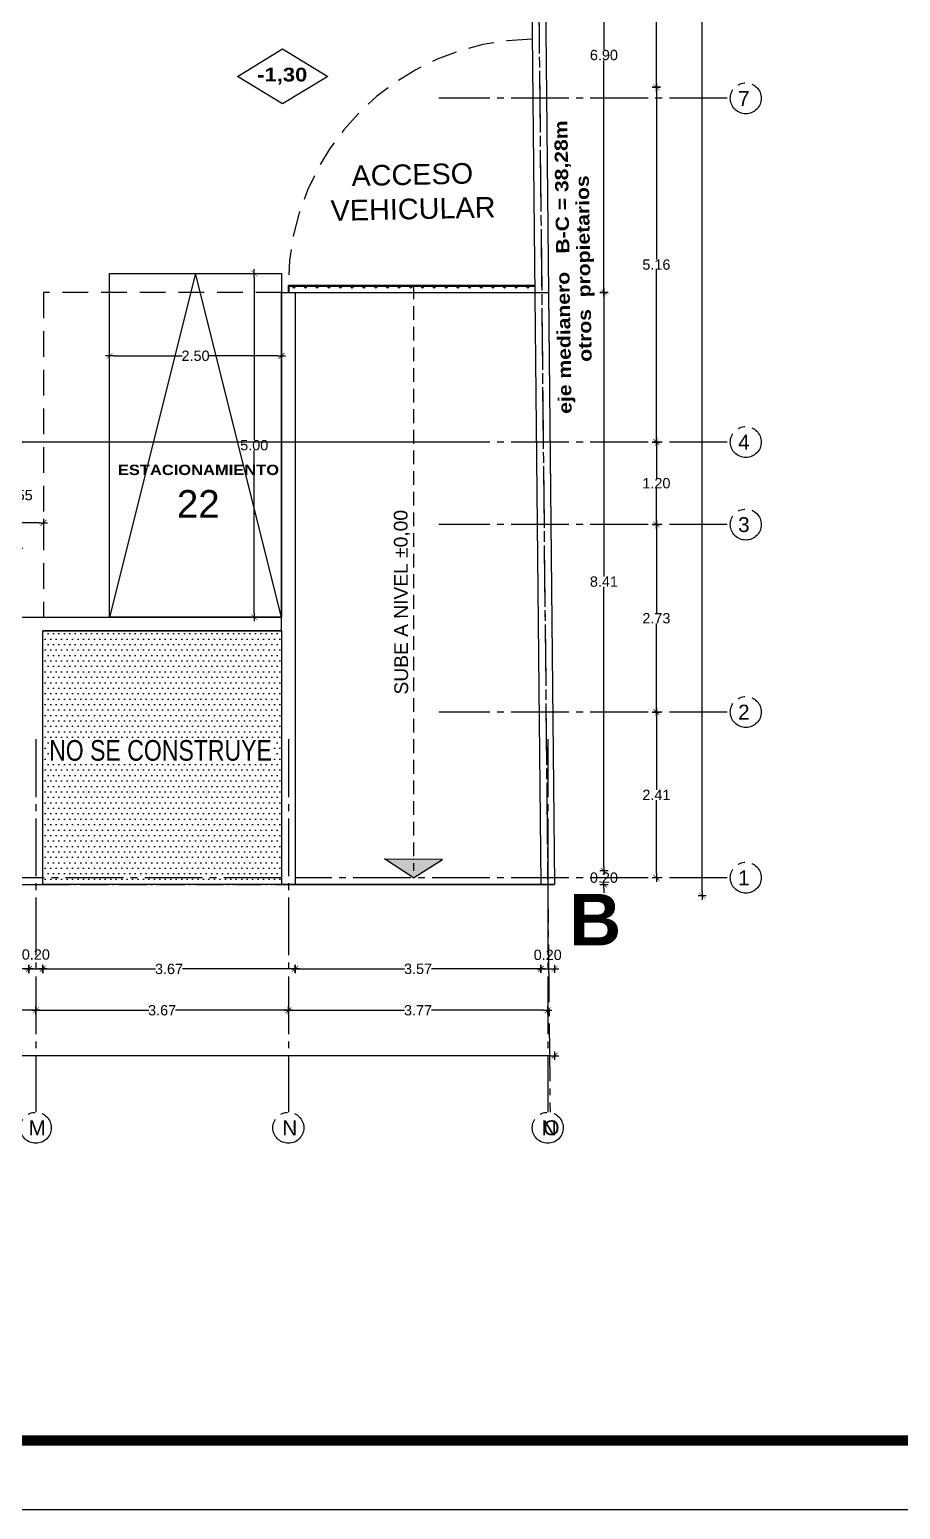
# Model space of a CAD drawing. Header units: millimetres. Extents: x 1217 to 2428, y 234 to 644.
# Drawn here: x 2372.19 to 2384.86, y 272.44 to 293.96 of the extents above; entities that cross this region are included whole.
import ezdxf

# ---------------------------------------------------------------- set-up
doc = ezdxf.new("R2010")
doc.units = ezdxf.units.MM
for name, pattern in [('ACAD_ISO04W100', [30, 24, -3, 0, -3]), ('HIDDEN', [0.375, 0.25, -0.125]), ('HIDDEN2', [0.1875, 0.125, -0.0625])]:
    doc.linetypes.add(name, pattern=pattern)
doc.layers.get('0').update_dxf_attribs({"lineweight": 5})
for name, color, linetype in [('0.1', 251, 'Continuous'), ('COTAS', 252, 'Continuous'), ('COTAS INTERIORES', 3, 'Continuous'), ('Ejes', 8, 'Continuous'), ('Muebles', 8, 'Continuous'), ('MURO', 5, 'Continuous'), ('muros', 7, 'Continuous'), ('Pavimento', 8, 'Continuous'), ('Texto', 1, 'Continuous'), ('Textos', 2, 'Continuous')]:
    doc.layers.add(name, color=color, linetype=linetype)
doc.styles.add('DIM000', font='')
doc.styles.add('INTERARQ', font='arial.ttf')
doc.styles.add('ROMANS', font='arial.ttf', dxfattribs={"height": 22.5})
doc.styles.get("Standard").update_dxf_attribs({"font": 'arial.ttf'})
doc.styles.get('DIM000').set_extended_font_data('Arial Black')
doc.dimstyles.new('ESCALA_1-50', dxfattribs={"dimtxt": 0.15, "dimasz": 0.06, "dimexe": 0.18, "dimexo": 0.0625, "dimgap": 0, "dimtad": 0, "dimtih": 1, "dimtoh": 1, "dimzin": 0, "dimdsep": 46, "dimtxsty": 'INTERARQ', "dimblk": 'DIMTICK', "dimcen": 0, "dimse1": 1, "dimse2": 1, "dimclrd": 256, "dimclre": 1, "dimclrt": 2, "dimadec": 0, "dimazin": 0, "dimtfac": 4.5, "dimtofl": 0, "dimtmove": 2, "dimatfit": 3, "dimldrblk": 'DIMTICK', "dimfxl": 1, "dimtolj": 1, "dimtzin": 0, "dimarcsym": 0})

# ---------------------------------------------------------------- blocks, each defined once
blk = doc.blocks.new('DIMTICK')
at = {"color": 1}
for p, q in [((-1, 0), (1, 0)), ((0, 1), (0, -1))]:
    blk.add_line(p, q, dxfattribs=at)
at = {"color": 3, "const_width": 0.141}
blk.add_lwpolyline([(0.71, 0.71), (-0.71, -0.71)], dxfattribs=at)
blk = doc.blocks.new('*D971')
at = {"layer": 'COTAS INTERIORES', "lineweight": -2, "ltscale": 3, "transparency": 16777216}
for p, q in [((2375.457, 290.359), (2375.457, 287.996)), ((2375.457, 285.479), (2375.457, 287.842))]:
    blk.add_line(p, q, dxfattribs=at)
at = {"layer": 'Defpoints', "color": 0, "ltscale": 3, "transparency": 16777216}
for p in [(2374.603, 290.419, 0), (2375.457, 290.419), (2374.603, 285.419, 0)]:
    blk.add_point(p, dxfattribs=at)
at = {"layer": 'COTAS INTERIORES', "lineweight": -2, "ltscale": 3, "transparency": 16777216, "xscale": 0.06, "yscale": 0.06, "zscale": 0.06}
for p, rotation in [((2375.457, 290.419), 90), ((2375.457, 285.419), 270)]:
    blk.add_blockref('DIMTICK', p, dxfattribs=dict(at, rotation=rotation))
at = {"layer": 'COTAS INTERIORES', "color": 2, "ltscale": 3, "transparency": 16777216, "insert": (2375.457, 287.919), "char_height": 0.15, "attachment_point": 5, "style": 'INTERARQ'}
blk.add_mtext('\\A1;5.00', dxfattribs=at)
blk = doc.blocks.new('*D972')
at = {"layer": 'COTAS INTERIORES', "lineweight": -2, "ltscale": 3, "transparency": 16777216}
for p, q in [((2373.413, 289.22), (2374.408, 289.22)), ((2375.793, 289.22), (2374.799, 289.22))]:
    blk.add_line(p, q, dxfattribs=at)
at = {"layer": 'Defpoints', "color": 0, "ltscale": 3, "transparency": 16777216}
for p in [(2373.353, 290.419, 0), (2375.853, 290.419, 0), (2375.853, 289.22)]:
    blk.add_point(p, dxfattribs=at)
at = {"layer": 'COTAS INTERIORES', "lineweight": -2, "ltscale": 3, "transparency": 16777216, "xscale": 0.06, "yscale": 0.06, "zscale": 0.06, "rotation": 180}
blk.add_blockref('DIMTICK', (2373.353, 289.22), dxfattribs=at)
at = {"layer": 'COTAS INTERIORES', "lineweight": -2, "ltscale": 3, "transparency": 16777216, "xscale": 0.06, "yscale": 0.06, "zscale": 0.06}
blk.add_blockref('DIMTICK', (2375.853, 289.22), dxfattribs=at)
at = {"layer": 'COTAS INTERIORES', "color": 2, "ltscale": 3, "transparency": 16777216, "insert": (2374.603, 289.22), "char_height": 0.15, "attachment_point": 5, "style": 'INTERARQ'}
blk.add_mtext('\\A1;2.50', dxfattribs=at)
blk = doc.blocks.new('*D982')
at = {"layer": 'COTAS INTERIORES', "lineweight": -2, "ltscale": 3, "transparency": 16777216}
for p, q in [((2371.254, 286.79), (2371.604, 286.79)), ((2372.33, 286.79), (2371.979, 286.79))]:
    blk.add_line(p, q, dxfattribs=at)
at = {"layer": 'Defpoints', "color": 0, "ltscale": 3, "transparency": 16777216}
for p in [(2371.194, 288.378, 0), (2372.39, 288.378, 0), (2372.39, 286.79)]:
    blk.add_point(p, dxfattribs=at)
at = {"layer": 'COTAS INTERIORES', "lineweight": -2, "ltscale": 3, "transparency": 16777216, "xscale": 0.06, "yscale": 0.06, "zscale": 0.06, "rotation": 180}
blk.add_blockref('DIMTICK', (2371.194, 286.79), dxfattribs=at)
at = {"layer": 'COTAS INTERIORES', "lineweight": -2, "ltscale": 3, "transparency": 16777216, "xscale": 0.06, "yscale": 0.06, "zscale": 0.06}
blk.add_blockref('DIMTICK', (2372.39, 286.79), dxfattribs=at)
at = {"layer": 'COTAS INTERIORES', "color": 2, "ltscale": 3, "transparency": 16777216, "insert": (2371.792, 286.79), "char_height": 0.15, "attachment_point": 5, "style": 'INTERARQ'}
blk.add_mtext('\\A1;1.20', dxfattribs=at)
blk = doc.blocks.new('*D867')
at = {"layer": 'COTAS', "lineweight": -2, "ltscale": 3, "transparency": 16777216}
for p, q in [((2369.344, 280.301), (2370.536, 280.301)), ((2372.12, 280.301), (2370.927, 280.301))]:
    blk.add_line(p, q, dxfattribs=at)
at = {"layer": 'Defpoints', "color": 0, "ltscale": 3, "transparency": 16777216}
for p in [(2372.18, 282.049), (2369.284, 281.689, 0), (2372.18, 280.301)]:
    blk.add_point(p, dxfattribs=at)
at = {"layer": 'COTAS', "lineweight": -2, "ltscale": 3, "transparency": 16777216, "xscale": 0.06, "yscale": 0.06, "zscale": 0.06, "rotation": 180}
blk.add_blockref('DIMTICK', (2369.284, 280.301), dxfattribs=at)
at = {"layer": 'COTAS', "lineweight": -2, "ltscale": 3, "transparency": 16777216, "xscale": 0.06, "yscale": 0.06, "zscale": 0.06}
blk.add_blockref('DIMTICK', (2372.18, 280.301), dxfattribs=at)
at = {"layer": 'COTAS', "color": 2, "ltscale": 3, "transparency": 16777216, "insert": (2370.732, 280.301), "char_height": 0.15, "attachment_point": 5, "style": 'INTERARQ'}
blk.add_mtext('\\A1;2.90', dxfattribs=at)
blk = doc.blocks.new('*D868')
at = {"layer": 'COTAS', "lineweight": -2, "ltscale": 3, "transparency": 16777216}
blk.add_line((2372.24, 280.301), (2372.32, 280.301), dxfattribs=at)
at = {"layer": 'Defpoints', "color": 0, "ltscale": 3, "transparency": 16777216}
for p in [(2372.18, 281.889), (2372.38, 281.689), (2372.38, 280.301)]:
    blk.add_point(p, dxfattribs=at)
at = {"layer": 'COTAS', "lineweight": -2, "ltscale": 3, "transparency": 16777216, "xscale": 0.06, "yscale": 0.06, "zscale": 0.06, "rotation": 180}
blk.add_blockref('DIMTICK', (2372.18, 280.301), dxfattribs=at)
at = {"layer": 'COTAS', "lineweight": -2, "ltscale": 3, "transparency": 16777216, "xscale": 0.06, "yscale": 0.06, "zscale": 0.06}
blk.add_blockref('DIMTICK', (2372.38, 280.301), dxfattribs=at)
at = {"layer": 'COTAS', "color": 2, "ltscale": 3, "transparency": 16777216, "insert": (2372.28, 280.511), "char_height": 0.15, "attachment_point": 5, "style": 'INTERARQ'}
blk.add_mtext('\\A1;0.20', dxfattribs=at)
blk = doc.blocks.new('*D983')
at = {"layer": 'COTAS', "lineweight": -2, "ltscale": 3, "transparency": 16777216}
for p, q in [((2372.44, 280.301), (2374.022, 280.301)), ((2375.993, 280.301), (2374.411, 280.301))]:
    blk.add_line(p, q, dxfattribs=at)
at = {"layer": 'Defpoints', "color": 0, "ltscale": 3, "transparency": 16777216}
for p in [(2372.38, 281.689), (2376.053, 281.529, 0), (2376.053, 280.301)]:
    blk.add_point(p, dxfattribs=at)
at = {"layer": 'COTAS', "lineweight": -2, "ltscale": 3, "transparency": 16777216, "xscale": 0.06, "yscale": 0.06, "zscale": 0.06, "rotation": 180}
blk.add_blockref('DIMTICK', (2372.38, 280.301), dxfattribs=at)
at = {"layer": 'COTAS', "lineweight": -2, "ltscale": 3, "transparency": 16777216, "xscale": 0.06, "yscale": 0.06, "zscale": 0.06}
blk.add_blockref('DIMTICK', (2376.053, 280.301), dxfattribs=at)
at = {"layer": 'COTAS', "color": 2, "ltscale": 3, "transparency": 16777216, "insert": (2374.217, 280.301), "char_height": 0.15, "attachment_point": 5, "style": 'INTERARQ'}
blk.add_mtext('\\A1;3.67', dxfattribs=at)
blk = doc.blocks.new('*D984')
at = {"layer": 'COTAS', "lineweight": -2, "ltscale": 3, "transparency": 16777216}
for p, q in [((2376.113, 280.303), (2377.645, 280.303)), ((2379.566, 280.303), (2378.035, 280.303))]:
    blk.add_line(p, q, dxfattribs=at)
at = {"layer": 'Defpoints', "color": 0, "ltscale": 3, "transparency": 16777216}
for p in [(2376.053, 281.529), (2379.626, 281.529, 0), (2379.626, 280.303)]:
    blk.add_point(p, dxfattribs=at)
at = {"layer": 'COTAS', "lineweight": -2, "ltscale": 3, "transparency": 16777216, "xscale": 0.06, "yscale": 0.06, "zscale": 0.06, "rotation": 180}
blk.add_blockref('DIMTICK', (2376.053, 280.303), dxfattribs=at)
at = {"layer": 'COTAS', "lineweight": -2, "ltscale": 3, "transparency": 16777216, "xscale": 0.06, "yscale": 0.06, "zscale": 0.06}
blk.add_blockref('DIMTICK', (2379.626, 280.303), dxfattribs=at)
at = {"layer": 'COTAS', "color": 2, "ltscale": 3, "transparency": 16777216, "insert": (2377.84, 280.303), "char_height": 0.15, "attachment_point": 5, "style": 'INTERARQ'}
blk.add_mtext('\\A1;3.57', dxfattribs=at)
blk = doc.blocks.new('*D985')
at = {"layer": 'COTAS', "lineweight": -2, "ltscale": 3, "transparency": 16777216}
blk.add_line((2379.686, 280.303), (2379.766, 280.303), dxfattribs=at)
at = {"layer": 'Defpoints', "color": 0, "ltscale": 3, "transparency": 16777216}
for p in [(2379.626, 281.529, 0), (2379.826, 281.529), (2379.826, 280.303)]:
    blk.add_point(p, dxfattribs=at)
at = {"layer": 'COTAS', "lineweight": -2, "ltscale": 3, "transparency": 16777216, "xscale": 0.06, "yscale": 0.06, "zscale": 0.06, "rotation": 180}
blk.add_blockref('DIMTICK', (2379.626, 280.303), dxfattribs=at)
at = {"layer": 'COTAS', "lineweight": -2, "ltscale": 3, "transparency": 16777216, "xscale": 0.06, "yscale": 0.06, "zscale": 0.06}
blk.add_blockref('DIMTICK', (2379.826, 280.303), dxfattribs=at)
at = {"layer": 'COTAS', "color": 2, "ltscale": 3, "transparency": 16777216, "insert": (2379.726, 280.506), "char_height": 0.15, "attachment_point": 5, "style": 'INTERARQ'}
blk.add_mtext('\\A1;0.20', dxfattribs=at)
blk = doc.blocks.new('*D989')
at = {"layer": 'COTAS', "lineweight": -2, "ltscale": 3, "transparency": 16777216}
for p, q in [((2371.154, 279.7), (2371.499, 279.7)), ((2372.22, 279.7), (2371.875, 279.7))]:
    blk.add_line(p, q, dxfattribs=at)
at = {"layer": 'Defpoints', "color": 0, "ltscale": 3, "transparency": 16777216}
for p in [(2372.28, 281.789), (2371.094, 281.629), (2372.28, 279.7)]:
    blk.add_point(p, dxfattribs=at)
at = {"layer": 'COTAS', "lineweight": -2, "ltscale": 3, "transparency": 16777216, "xscale": 0.06, "yscale": 0.06, "zscale": 0.06, "rotation": 180}
blk.add_blockref('DIMTICK', (2371.094, 279.7), dxfattribs=at)
at = {"layer": 'COTAS', "lineweight": -2, "ltscale": 3, "transparency": 16777216, "xscale": 0.06, "yscale": 0.06, "zscale": 0.06}
blk.add_blockref('DIMTICK', (2372.28, 279.7), dxfattribs=at)
at = {"layer": 'COTAS', "color": 2, "ltscale": 3, "transparency": 16777216, "insert": (2371.687, 279.7), "char_height": 0.15, "attachment_point": 5, "style": 'INTERARQ'}
blk.add_mtext('\\A1;1.19', dxfattribs=at)
blk = doc.blocks.new('*D990')
at = {"layer": 'COTAS', "lineweight": -2, "ltscale": 3, "transparency": 16777216}
for p, q in [((2372.34, 279.7), (2373.922, 279.7)), ((2375.893, 279.7), (2374.311, 279.7))]:
    blk.add_line(p, q, dxfattribs=at)
at = {"layer": 'Defpoints', "color": 0, "ltscale": 3, "transparency": 16777216}
for p in [(2372.28, 281.789), (2375.953, 281.599, 0), (2375.953, 279.7)]:
    blk.add_point(p, dxfattribs=at)
at = {"layer": 'COTAS', "lineweight": -2, "ltscale": 3, "transparency": 16777216, "xscale": 0.06, "yscale": 0.06, "zscale": 0.06, "rotation": 180}
blk.add_blockref('DIMTICK', (2372.28, 279.7), dxfattribs=at)
at = {"layer": 'COTAS', "lineweight": -2, "ltscale": 3, "transparency": 16777216, "xscale": 0.06, "yscale": 0.06, "zscale": 0.06}
blk.add_blockref('DIMTICK', (2375.953, 279.7), dxfattribs=at)
at = {"layer": 'COTAS', "color": 2, "ltscale": 3, "transparency": 16777216, "insert": (2374.117, 279.7), "char_height": 0.15, "attachment_point": 5, "style": 'INTERARQ'}
blk.add_mtext('\\A1;3.67', dxfattribs=at)
blk = doc.blocks.new('*D991')
at = {"layer": 'COTAS', "lineweight": -2, "ltscale": 3, "transparency": 16777216}
for p, q in [((2376.013, 279.7), (2377.645, 279.7)), ((2379.665, 279.7), (2378.034, 279.7))]:
    blk.add_line(p, q, dxfattribs=at)
at = {"layer": 'Defpoints', "color": 0, "ltscale": 3, "transparency": 16777216}
for p in [(2375.953, 281.599, 0), (2379.725, 281.629), (2379.725, 279.7)]:
    blk.add_point(p, dxfattribs=at)
at = {"layer": 'COTAS', "lineweight": -2, "ltscale": 3, "transparency": 16777216, "xscale": 0.06, "yscale": 0.06, "zscale": 0.06, "rotation": 180}
blk.add_blockref('DIMTICK', (2375.953, 279.7), dxfattribs=at)
at = {"layer": 'COTAS', "lineweight": -2, "ltscale": 3, "transparency": 16777216, "xscale": 0.06, "yscale": 0.06, "zscale": 0.06}
blk.add_blockref('DIMTICK', (2379.725, 279.7), dxfattribs=at)
at = {"layer": 'COTAS', "color": 2, "ltscale": 3, "transparency": 16777216, "insert": (2377.839, 279.7), "char_height": 0.15, "attachment_point": 5, "style": 'INTERARQ'}
blk.add_mtext('\\A1;3.77', dxfattribs=at)
blk = doc.blocks.new('*D992')
at = {"layer": 'COTAS', "lineweight": -2, "ltscale": 3, "transparency": 16777216}
for p, q in [((2348.106, 279.04), (2363.683, 279.04)), ((2379.766, 279.04), (2364.189, 279.04))]:
    blk.add_line(p, q, dxfattribs=at)
at = {"layer": 'Defpoints', "color": 0, "ltscale": 3, "transparency": 16777216}
for p in [(2348.046, 281.529, 0), (2379.826, 281.529, 0), (2379.826, 279.04)]:
    blk.add_point(p, dxfattribs=at)
at = {"layer": 'COTAS', "lineweight": -2, "ltscale": 3, "transparency": 16777216, "xscale": 0.06, "yscale": 0.06, "zscale": 0.06, "rotation": 180}
blk.add_blockref('DIMTICK', (2348.046, 279.04), dxfattribs=at)
at = {"layer": 'COTAS', "lineweight": -2, "ltscale": 3, "transparency": 16777216, "xscale": 0.06, "yscale": 0.06, "zscale": 0.06}
blk.add_blockref('DIMTICK', (2379.826, 279.04), dxfattribs=at)
at = {"layer": 'COTAS', "color": 2, "ltscale": 3, "transparency": 16777216, "insert": (2363.936, 279.04), "char_height": 0.15, "attachment_point": 5, "style": 'INTERARQ'}
blk.add_mtext('\\A1;31.78', dxfattribs=at)
blk = doc.blocks.new('*D899')
at = {"layer": 'COTAS', "lineweight": -2, "ltscale": 3, "transparency": 16777216}
for p, q in [((2380.543, 281.789), (2380.543, 281.849)), ((2380.543, 281.469), (2380.543, 281.409))]:
    blk.add_line(p, q, dxfattribs=at)
at = {"layer": 'Defpoints', "color": 0, "ltscale": 3, "transparency": 16777216}
for p in [(2375.6, 281.729, 0), (2380.543, 281.729), (2375.8, 281.529, 0)]:
    blk.add_point(p, dxfattribs=at)
at = {"layer": 'COTAS', "lineweight": -2, "ltscale": 3, "transparency": 16777216, "xscale": 0.06, "yscale": 0.06, "zscale": 0.06}
for p, rotation in [((2380.543, 281.729), 270), ((2380.543, 281.529), 90)]:
    blk.add_blockref('DIMTICK', p, dxfattribs=dict(at, rotation=rotation))
at = {"layer": 'COTAS', "color": 2, "ltscale": 3, "transparency": 16777216, "insert": (2380.543, 281.629), "char_height": 0.15, "attachment_point": 5, "style": 'INTERARQ'}
blk.add_mtext('\\A1;0.20', dxfattribs=at)
blk = doc.blocks.new('*D900')
at = {"layer": 'COTAS', "lineweight": -2, "ltscale": 3, "transparency": 16777216}
for p, q in [((2380.543, 290.082), (2380.543, 286.012)), ((2380.543, 281.789), (2380.543, 285.859))]:
    blk.add_line(p, q, dxfattribs=at)
at = {"layer": 'Defpoints', "color": 0, "ltscale": 3, "transparency": 16777216}
for p in [(2379.286, 290.142), (2380.543, 290.142), (2375.6, 281.729, 0)]:
    blk.add_point(p, dxfattribs=at)
at = {"layer": 'COTAS', "lineweight": -2, "ltscale": 3, "transparency": 16777216, "xscale": 0.06, "yscale": 0.06, "zscale": 0.06}
for p, rotation in [((2380.543, 290.142), 90), ((2380.543, 281.729), 270)]:
    blk.add_blockref('DIMTICK', p, dxfattribs=dict(at, rotation=rotation))
at = {"layer": 'COTAS', "color": 2, "ltscale": 3, "transparency": 16777216, "insert": (2380.543, 285.935), "char_height": 0.15, "attachment_point": 5, "style": 'INTERARQ'}
blk.add_mtext('\\A1;8.41', dxfattribs=at)
blk = doc.blocks.new('*D901')
at = {"layer": 'COTAS', "lineweight": -2, "ltscale": 3, "transparency": 16777216}
for p, q in [((2380.543, 296.986), (2380.543, 293.67)), ((2380.543, 290.202), (2380.543, 293.517))]:
    blk.add_line(p, q, dxfattribs=at)
at = {"layer": 'Defpoints', "color": 0, "ltscale": 3, "transparency": 16777216}
for p in [(2379.163, 297.046, 0), (2380.543, 297.046), (2379.286, 290.142)]:
    blk.add_point(p, dxfattribs=at)
at = {"layer": 'COTAS', "lineweight": -2, "ltscale": 3, "transparency": 16777216, "xscale": 0.06, "yscale": 0.06, "zscale": 0.06}
for p, rotation in [((2380.543, 297.046), 90), ((2380.543, 290.142), 270)]:
    blk.add_blockref('DIMTICK', p, dxfattribs=dict(at, rotation=rotation))
at = {"layer": 'COTAS', "color": 2, "ltscale": 3, "transparency": 16777216, "insert": (2380.543, 293.594), "char_height": 0.15, "attachment_point": 5, "style": 'INTERARQ'}
blk.add_mtext('\\A1;6.90', dxfattribs=at)
blk = doc.blocks.new('*D1051')
at = {"layer": 'COTAS', "lineweight": -2, "ltscale": 3, "transparency": 16777216}
for p, q in [((2381.307, 283.979), (2381.307, 282.909)), ((2381.307, 281.689), (2381.307, 282.758))]:
    blk.add_line(p, q, dxfattribs=at)
at = {"layer": 'Defpoints', "color": 0, "ltscale": 3, "transparency": 16777216}
for p in [(2379.801, 284.039, 0), (2381.307, 284.039), (2380.479, 281.629, 0)]:
    blk.add_point(p, dxfattribs=at)
at = {"layer": 'COTAS', "lineweight": -2, "ltscale": 3, "transparency": 16777216, "xscale": 0.06, "yscale": 0.06, "zscale": 0.06}
for p, rotation in [((2381.307, 284.039), 90), ((2381.307, 281.629), 270)]:
    blk.add_blockref('DIMTICK', p, dxfattribs=dict(at, rotation=rotation))
at = {"layer": 'COTAS', "color": 2, "ltscale": 3, "transparency": 16777216, "insert": (2381.307, 282.834), "char_height": 0.15, "attachment_point": 5, "style": 'INTERARQ'}
blk.add_mtext('\\A1;2.41', dxfattribs=at)
blk = doc.blocks.new('*D905')
at = {"layer": 'COTAS', "lineweight": -2, "ltscale": 3, "transparency": 16777216}
for p, q in [((2381.307, 286.705), (2381.307, 285.479)), ((2381.307, 284.099), (2381.307, 285.325))]:
    blk.add_line(p, q, dxfattribs=at)
at = {"layer": 'Defpoints', "color": 0, "ltscale": 3, "transparency": 16777216}
for p in [(2379.773, 286.765, 0), (2381.307, 286.765), (2379.801, 284.039, 0)]:
    blk.add_point(p, dxfattribs=at)
at = {"layer": 'COTAS', "lineweight": -2, "ltscale": 3, "transparency": 16777216, "xscale": 0.06, "yscale": 0.06, "zscale": 0.06}
for p, rotation in [((2381.307, 286.765), 90), ((2381.307, 284.039), 270)]:
    blk.add_blockref('DIMTICK', p, dxfattribs=dict(at, rotation=rotation))
at = {"layer": 'COTAS', "color": 2, "ltscale": 3, "transparency": 16777216, "insert": (2381.307, 285.402), "char_height": 0.15, "attachment_point": 5, "style": 'INTERARQ'}
blk.add_mtext('\\A1;2.73', dxfattribs=at)
blk = doc.blocks.new('*D906')
at = {"layer": 'COTAS', "lineweight": -2, "ltscale": 3, "transparency": 16777216}
for p, q in [((2381.307, 287.906), (2381.307, 287.442)), ((2381.307, 286.825), (2381.307, 287.289))]:
    blk.add_line(p, q, dxfattribs=at)
at = {"layer": 'Defpoints', "color": 0, "ltscale": 3, "transparency": 16777216}
for p in [(2379.761, 287.966, 0), (2381.307, 287.966), (2379.773, 286.765, 0)]:
    blk.add_point(p, dxfattribs=at)
at = {"layer": 'COTAS', "lineweight": -2, "ltscale": 3, "transparency": 16777216, "xscale": 0.06, "yscale": 0.06, "zscale": 0.06}
for p, rotation in [((2381.307, 287.966), 90), ((2381.307, 286.765), 270)]:
    blk.add_blockref('DIMTICK', p, dxfattribs=dict(at, rotation=rotation))
at = {"layer": 'COTAS', "color": 2, "ltscale": 3, "transparency": 16777216, "insert": (2381.307, 287.366), "char_height": 0.15, "attachment_point": 5, "style": 'INTERARQ'}
blk.add_mtext('\\A1;1.20', dxfattribs=at)
blk = doc.blocks.new('*D907')
at = {"layer": 'COTAS', "lineweight": -2, "ltscale": 3, "transparency": 16777216}
for p, q in [((2381.307, 293.066), (2381.307, 290.622)), ((2381.307, 288.026), (2381.307, 290.469))]:
    blk.add_line(p, q, dxfattribs=at)
at = {"layer": 'Defpoints', "color": 0, "ltscale": 3, "transparency": 16777216}
for p in [(2379.708, 293.126), (2381.307, 293.126), (2379.761, 287.966, 0)]:
    blk.add_point(p, dxfattribs=at)
at = {"layer": 'COTAS', "lineweight": -2, "ltscale": 3, "transparency": 16777216, "xscale": 0.06, "yscale": 0.06, "zscale": 0.06}
for p, rotation in [((2381.307, 293.126), 90), ((2381.307, 287.966), 270)]:
    blk.add_blockref('DIMTICK', p, dxfattribs=dict(at, rotation=rotation))
at = {"layer": 'COTAS', "color": 2, "ltscale": 3, "transparency": 16777216, "insert": (2381.307, 290.546), "char_height": 0.15, "attachment_point": 5, "style": 'INTERARQ'}
blk.add_mtext('\\A1;5.16', dxfattribs=at)
blk = doc.blocks.new('*D908')
at = {"layer": 'COTAS', "lineweight": -2, "ltscale": 3, "transparency": 16777216}
for p, q in [((2381.307, 296.506), (2381.307, 294.922)), ((2381.307, 293.186), (2381.307, 294.769))]:
    blk.add_line(p, q, dxfattribs=at)
at = {"layer": 'Defpoints', "color": 0, "ltscale": 3, "transparency": 16777216}
for p in [(2379.671, 296.566, 0), (2381.307, 296.566), (2379.708, 293.126)]:
    blk.add_point(p, dxfattribs=at)
at = {"layer": 'COTAS', "lineweight": -2, "ltscale": 3, "transparency": 16777216, "xscale": 0.06, "yscale": 0.06, "zscale": 0.06}
for p, rotation in [((2381.307, 296.566), 90), ((2381.307, 293.126), 270)]:
    blk.add_blockref('DIMTICK', p, dxfattribs=dict(at, rotation=rotation))
at = {"layer": 'COTAS', "color": 2, "ltscale": 3, "transparency": 16777216, "insert": (2381.307, 294.846), "char_height": 0.15, "attachment_point": 5, "style": 'INTERARQ'}
blk.add_mtext('\\A1;3.44', dxfattribs=at)
blk = doc.blocks.new('*D918')
at = {"layer": 'COTAS', "lineweight": -2, "ltscale": 3, "transparency": 16777216}
for p, q in [((2381.972, 319.591), (2381.972, 300.586)), ((2381.972, 281.427), (2381.972, 300.432))]:
    blk.add_line(p, q, dxfattribs=at)
at = {"layer": 'Defpoints', "color": 0, "ltscale": 3, "transparency": 16777216}
for p in [(2379.436, 319.651, 0), (2379.826, 281.367, 0), (2381.972, 281.367)]:
    blk.add_point(p, dxfattribs=at)
at = {"layer": 'COTAS', "lineweight": -2, "ltscale": 3, "transparency": 16777216, "xscale": 0.06, "yscale": 0.06, "zscale": 0.06}
for p, rotation in [((2381.972, 319.651), 90), ((2381.972, 281.367), 270)]:
    blk.add_blockref('DIMTICK', p, dxfattribs=dict(at, rotation=rotation))
at = {"layer": 'COTAS', "color": 2, "ltscale": 3, "transparency": 16777216, "insert": (2381.972, 300.509), "char_height": 0.15, "attachment_point": 5, "style": 'INTERARQ'}
blk.add_mtext('\\A1;38.28', dxfattribs=at)
blk = doc.blocks.new('*D1777')
at = {"layer": '0.1', "lineweight": -2, "ltscale": 3, "transparency": 16777216}
for p, q in [((2372.031, 287.906), (2372.031, 287.269)), ((2372.031, 286.479), (2372.031, 287.116))]:
    blk.add_line(p, q, dxfattribs=at)
at = {"layer": 'Defpoints', "color": 0, "ltscale": 3, "transparency": 16777216}
for p in [(2371.807, 287.966, 0), (2371.094, 286.419, 0), (2372.031, 286.419)]:
    blk.add_point(p, dxfattribs=at)
at = {"layer": '0.1', "lineweight": -2, "ltscale": 3, "transparency": 16777216, "xscale": 0.06, "yscale": 0.06, "zscale": 0.06}
for p, rotation in [((2372.031, 287.966), 90), ((2372.031, 286.419), 270)]:
    blk.add_blockref('DIMTICK', p, dxfattribs=dict(at, rotation=rotation))
at = {"layer": '0.1', "color": 2, "ltscale": 3, "transparency": 16777216, "insert": (2372.031, 287.192), "char_height": 0.15, "attachment_point": 5, "style": 'INTERARQ'}
blk.add_mtext('\\A1;1.55', dxfattribs=at)

msp = doc.modelspace()

# ---------------------------------------------------------------- hatches: boundary and pattern name
at = {"layer": 'Muebles', "linetype": 'ByBlock'}
h = msp.add_hatch(color=256, dxfattribs=at)
h.paths.add_polyline_path([(2377.35117, 281.90125), (2377.77326, 281.89831), (2377.77139, 281.62868)])
h.paths.add_polyline_path([(2377.77139, 281.62868), (2377.77326, 281.89831), (2378.19536, 281.89537)])
at = {"layer": 'muros', "ltscale": 3}
h = msp.add_hatch(dxfattribs=at)
h.set_pattern_fill('DOTS', color=251, scale=0.05)
h.set_pattern_definition([(0, (1166.47292, 65.39066), (0.0396875, 0.079375), [0, -0.079375])])
h.paths.add_polyline_path([(2372.37962, 281.52869), (2375.85341, 281.52869), (2375.85341, 285.21899), (2372.37962, 285.21899)])

# ---------------------------------------------------------------- linework, layer by layer
at = {"layer": '0.1', "ltscale": 3}
msp.add_line((2378.14211, 287.96574, 0), (2368.04897, 287.96574, 0), dxfattribs=at)
at = {"layer": '0.1', "linetype": 'HIDDEN2', "ltscale": 3}
msp.add_line((2372.37962, 281.52869, 0), (2375.85341, 281.52869, 0), dxfattribs=at)
at = {"layer": '0.1', "ltscale": 3, "elevation": 0}
msp.add_lwpolyline([(2338.46076, 272.44057), (2428.46076, 272.44057), (2428.46076, 324.44057), (2338.46076, 324.44057)], close=True, dxfattribs=at)
at = {"layer": '0.1', "ltscale": 3, "const_width": 0.15, "elevation": 0}
msp.add_lwpolyline([(2339.46076, 273.44057), (2427.46076, 273.44057), (2427.46076, 323.44057), (2339.46076, 323.44057)], close=True, dxfattribs=at)
at = {"layer": '0.1', "linetype": 'HIDDEN', "ltscale": 0.8, "elevation": 0}
msp.add_lwpolyline([(2377.77139, 290.24173), (2377.77139, 281.72868)], dxfattribs=at)
at = {"layer": '0.1', "linetype": 'HIDDEN2', "ltscale": 3, "elevation": 0}
msp.add_lwpolyline([(2375.85341, 290.14174), (2372.38962, 290.14174), (2372.38962, 285.41899)], dxfattribs=at)
at = {"layer": 'COTAS', "ltscale": 3, "elevation": 0}
msp.add_lwpolyline([(2379.53732, 290.24174), (2375.95341, 290.24174)], dxfattribs=at)
at = {"layer": 'COTAS', "linetype": 'HIDDEN2', "ltscale": 3}
msp.add_arc((2379.53732, 290.24174, 0), 3.58391, 90.584015, 180, dxfattribs=at)
at = {"layer": 'Ejes', "linetype": 'ACAD_ISO04W100', "ltscale": 0.035}
msp.add_line((2379.33593, 319.81151, 0), (2379.72614, 281.52869, 0), dxfattribs=at)
at = {"layer": 'Ejes', "linetype": 'ACAD_ISO04W100', "ltscale": 0.035, "elevation": 0}
for points in [[(2379.31303, 322.05671), (2379.7599, 278.2167)], [(2382.33495, 292.96574), (2378.14211, 292.96574)], [(2382.33495, 287.96574), (2378.14211, 287.96574)], [(2382.33495, 286.76531), (2378.14211, 286.76531)], [(2382.33495, 286.7653), (2378.14211, 286.7653)], [(2382.33495, 284.0386), (2378.14211, 284.0386)], [(2372.27962, 283.64203), (2372.27962, 278.2167)], [(2375.95341, 283.64203), (2375.95341, 278.2167)], [(2379.72616, 283.64203), (2379.72616, 278.2167)], [(2375.85341, 281.62868), (2344.97302, 281.62868)], [(2382.33495, 281.62868), (2376.05341, 281.62868)]]:
    msp.add_lwpolyline(points, dxfattribs=at)
at = {"layer": 'Ejes', "linetype": 'ACAD_ISO04W100', "ltscale": 0.035}
for centre in [(2382.60715, 292.96574, 0), (2382.60714, 292.96574, 0), (2382.60715, 287.96574, 0), (2382.60714, 287.96573, 0), (2382.60715, 286.7653, 0), (2382.60714, 286.7653, 0), (2382.60715, 284.0386, 0), (2382.60714, 284.03859, 0), (2382.60715, 281.62868, 0), (2382.60714, 281.62867, 0), (2372.27962, 277.99172, 0), (2375.95341, 277.99172, 0), (2379.72616, 277.99172, 0)]:
    msp.add_circle(centre, 0.22498, dxfattribs=at)
at = {"layer": 'Muebles', "color": 1, "linetype": 'ByBlock'}
msp.add_line((2379.53742, 290.23174, 0), (2376.00341, 290.23174, 0), dxfattribs=at)
at = {"layer": 'Muebles', "color": 1, "linetype": 'ByBlock', "elevation": 0}
for points in [[(2375.95341, 290.14174), (2375.95341, 290.24174), (2379.53732, 290.24174)], [(2375.96341, 290.14174), (2375.96341, 290.23174), (2379.53742, 290.23174)], [(2376.05915, 290.23174), (2376.03087, 290.20345), (2376.00259, 290.23174)], [(2376.23072, 290.23174), (2376.20243, 290.20345), (2376.17415, 290.23174)], [(2376.40042, 290.23174), (2376.37214, 290.20345), (2376.34385, 290.23174)], [(2376.57013, 290.23174), (2376.54184, 290.20345), (2376.51356, 290.23174)], [(2376.73983, 290.23174), (2376.71155, 290.20345), (2376.68327, 290.23174)], [(2376.9114, 290.23174), (2376.88311, 290.20345), (2376.85483, 290.23174)], [(2377.0811, 290.23174), (2377.05282, 290.20345), (2377.02453, 290.23174)], [(2377.25267, 290.23174), (2377.22438, 290.20345), (2377.1961, 290.23174)], [(2377.42237, 290.23174), (2377.39409, 290.20345), (2377.3658, 290.23174)], [(2377.59208, 290.23174), (2377.56379, 290.20345), (2377.53551, 290.23174)], [(2377.76178, 290.23174), (2377.7335, 290.20345), (2377.70521, 290.23174)], [(2377.93335, 290.23174), (2377.90506, 290.20345), (2377.87678, 290.23174)], [(2378.10305, 290.23174), (2378.07477, 290.20345), (2378.04648, 290.23174)], [(2378.27461, 290.23174), (2378.24633, 290.20345), (2378.21805, 290.23174)], [(2378.44432, 290.23174), (2378.41604, 290.20345), (2378.38775, 290.23174)], [(2378.61403, 290.23174), (2378.58574, 290.20345), (2378.55746, 290.23174)], [(2378.78373, 290.23174), (2378.75545, 290.20345), (2378.72716, 290.23174)], [(2378.95529, 290.23174), (2378.92701, 290.20345), (2378.89873, 290.23174)], [(2379.125, 290.23174), (2379.09672, 290.20345), (2379.06843, 290.23174)], [(2379.29656, 290.23174), (2379.26828, 290.20345), (2379.23999, 290.23174)], [(2379.46627, 290.23174), (2379.43798, 290.20345), (2379.4097, 290.23174)]]:
    msp.add_lwpolyline(points, dxfattribs=at)
at = {"layer": 'Muebles', "linetype": 'ByBlock', "elevation": 0}
for points in [[(2377.77139, 281.62868), (2377.35117, 281.90125), (2377.77326, 281.89831)], [(2377.77139, 281.62868), (2378.19536, 281.89537), (2377.77326, 281.89831)]]:
    msp.add_lwpolyline(points, dxfattribs=at)
at = {"layer": 'MURO', "color": 5}
for p, q in [((2379.43592, 319.81113, 0), (2379.82615, 281.52869, 0)), ((2375.85341, 285.21899, 0), (2375.85341, 290.14174, 0)), ((2375.85341, 290.14174, 0), (2379.73835, 290.14174, 0)), ((2379.73835, 290.14174, 0), (2379.82617, 281.52869, 0)), ((2372.37962, 285.21899, 0), (2375.85341, 285.21899, 0)), ((2372.37962, 281.52869, 0), (2372.37962, 285.21899, 0)), ((2375.85341, 281.52869, 0), (2376.05341, 281.52869, 0))]:
    msp.add_line(p, q, dxfattribs=at)
at = {"layer": 'MURO', "color": 2, "ltscale": 3}
msp.add_line((2379.82617, 281.52869, 0), (2372.37962, 281.52869, 0), dxfattribs=at)
at = {"layer": 'MURO', "color": 5, "elevation": 0}
for points in [[(2348.21909, 284.13863), (2347.93941, 308.82204), (2347.93714, 309.02429), (2347.82031, 319.41977), (2358.72911, 319.47827), (2358.72911, 319.47827), (2379.23796, 319.60985), (2379.62614, 281.52869)], [(2369.49362, 285.41899), (2375.85341, 285.41899), (2375.85341, 290.14174)], [(2375.85341, 290.14174), (2376.05341, 290.14174), (2376.05341, 285.21899)], [(2369.28365, 281.52869), (2372.37962, 281.52869), (2372.37962, 285.21899)], [(2375.85341, 285.21899), (2372.37962, 285.21899)], [(2375.85341, 285.21899), (2375.85341, 281.52869)], [(2376.05341, 285.21899), (2376.05341, 281.52869)], [(2372.17962, 281.52869), (2372.37962, 281.52869)], [(2379.62616, 281.52869), (2379.82617, 281.52869)]]:
    msp.add_lwpolyline(points, dxfattribs=at)
at = {"layer": 'MURO', "color": 1, "ltscale": 3, "elevation": 0}
msp.add_lwpolyline([(2373.35341, 290.41899), (2375.85341, 290.41899), (2375.85341, 285.41899), (2373.35341, 285.41899), (2373.35341, 290.41899)], dxfattribs=at)
at = {"layer": 'MURO', "color": 2, "ltscale": 3, "elevation": 0}
for points in [[(2376.00341, 290.14174), (2379.53936, 290.14174)], [(2376.05341, 281.52869), (2379.62616, 281.52665)]]:
    msp.add_lwpolyline(points, dxfattribs=at)
at = {"layer": 'Pavimento', "color": 251, "ltscale": 3, "elevation": 0}
msp.add_lwpolyline([(2375.85341, 285.41899), (2374.60341, 290.41899), (2373.35341, 285.41899)], dxfattribs=at)
at = {"layer": 'Textos', "color": 4}
msp.add_lwpolyline([(2375.87039, 293.68574), (2376.52531, 293.28459), (2375.87039, 292.88345), (2375.21546, 293.28459)], close=True, dxfattribs=at)

# ---------------------------------------------------------------- texts
at = {"layer": 'COTAS', "color": 2, "style": 'ROMANS', "width": 0.8}
msp.add_text('NO SE CONSTRUYE', height=0.3, dxfattribs=at).set_placement((2372.47298, 283.33068))
at = {"layer": 'Ejes', "char_height": 0.216, "width": 0.344369, "attachment_point": 5}
for s, insert in [('7', (2382.57914, 292.964, 0)), ('4', (2382.57914, 287.96399, 0)), ('3', (2382.57914, 286.76356, 0)), ('2', (2382.57914, 284.03685, 0)), ('1', (2382.57914, 281.62694, 0)), ('1', (2382.57914, 281.62693, 0)), ('M', (2372.29973, 277.98998, 0)), ('N', (2375.97352, 277.98998, 0)), ('N', (2379.74627, 277.98998, 0)), ('O', (2379.78001, 277.98999, 0))]:
    msp.add_mtext(s, dxfattribs=dict(at, insert=insert))
at = {"layer": 'Texto', "attachment_point": 5}
for s, insert, char_height, width, rotation in [('{\\fArial|b0|i0|c0|p34;ACCESO VEHICULAR}', (2377.76125, 291.60476, 0), 0.3, 2.3987393, 1.26221), ('SUBE A NIVEL %%P0,00', (2377.60955, 285.63556, 0), 0.2, 3.3936674, 90.188503)]:
    msp.add_mtext(s, dxfattribs=dict(at, insert=insert, char_height=char_height, width=width, rotation=rotation))
at = {"layer": 'Texto', "insert": (2374.64313, 287.06691, 0), "char_height": 0.4, "width": 1.5818117, "attachment_point": 5}
msp.add_mtext('22', dxfattribs=at)
at = {"layer": 'Textos', "color": 4, "style": 'DIM000'}
msp.add_text('-1,30', height=0.2, dxfattribs=at).set_placement((2375.4997, 293.20998))
at = {"layer": 'Textos', "color": 7, "style": 'DIM000'}
for s, p in [('B-C = 38,28m', (2380.04132, 290.70794)), ('otros  propietarios', (2380.3658, 289.1342)), ('eje medianero', (2380.07436, 288.37808))]:
    msp.add_text(s, height=0.192, rotation=90.907139, dxfattribs=at).set_placement(p)
msp.add_text('ESTACIONAMIENTO', height=0.15, dxfattribs=at).set_placement((2373.47322, 287.48556, 0))
at = {"layer": 'Textos', "color": 0, "insert": (2380.41695, 281.01871, 0), "char_height": 0.75, "width": 2.965897, "attachment_point": 5}
msp.add_mtext('{\\fArial|b1|i0|c0|p34;B}', dxfattribs=at)

# ---------------------------------------------------------------- dimensions: what is measured, and where the dimension line sits
at = {"layer": '0.1', "ltscale": 3}
dim = msp.add_linear_dim(base=(2372.03118, 286.41899), p1=(2371.80663, 287.96574, 0), p2=(2371.09361, 286.41899, 0), angle=90, dimstyle='ESCALA_1-50', dxfattribs=at)
dim.commit()
dim.dimension.update_dxf_attribs({"geometry": '*D1777', "text_midpoint": (2372.03118, 287.19236)})
at = {"layer": 'COTAS', "ltscale": 3}
for base, p1, p2, picture, middle in [((2381.97234, 281.36665), (2379.43592, 319.65113, 0), (2379.82617, 281.36665, 0), '*D918', (2381.97234, 300.50889)), ((2380.54252, 297.04595), (2379.28622, 290.14174), (2379.16324, 297.04595, 0), '*D901', (2380.54252, 293.59384)), ((2381.30731, 296.56561), (2379.70794, 293.12574), (2379.67124, 296.56561, 0), '*D908', (2381.30731, 294.84567)), ((2381.30731, 293.12574), (2379.76053, 287.96574, 0), (2379.70794, 293.12574), '*D907', (2381.30731, 290.54574)), ((2380.54252, 290.14174), (2375.60027, 281.72869, 0), (2379.28622, 290.14174), '*D900', (2380.54252, 285.93521)), ((2381.30731, 287.96574), (2379.77277, 286.76531, 0), (2379.76053, 287.96574, 0), '*D906', (2381.30731, 287.36552)), ((2381.30731, 286.76531), (2379.80058, 284.0386, 0), (2379.77277, 286.76531, 0), '*D905', (2381.30731, 285.40195)), ((2381.30731, 284.0386), (2380.47912, 281.62868, 0), (2379.80058, 284.0386, 0), '*D1051', (2381.30731, 282.83364)), ((2380.54252, 281.72869), (2375.80027, 281.52869, 0), (2375.60027, 281.72869, 0), '*D899', (2380.54252, 281.62869))]:
    dim = msp.add_linear_dim(base=base, p1=p1, p2=p2, angle=90, dimstyle='ESCALA_1-50', dxfattribs=at)
    dim.commit()
    dim.dimension.update_dxf_attribs({"geometry": picture, "text_midpoint": middle})
for base, p1, p2, picture, middle in [((2372.17962, 280.30064), (2369.28365, 281.68869, 0), (2372.17962, 282.04869), '*D867', (2370.73163, 280.30064)), ((2372.27962, 279.70013), (2371.09361, 281.62868), (2372.27962, 281.78868), '*D989', (2371.68662, 279.70013)), ((2375.95341, 279.70013), (2372.27962, 281.78868), (2375.95341, 281.59911, 0), '*D990', (2374.11651, 279.70013)), ((2376.05341, 280.30064), (2372.37962, 281.68869), (2376.05341, 281.52869, 0), '*D983', (2374.21651, 280.30064)), ((2379.72512, 279.70013), (2375.95341, 281.59911, 0), (2379.72512, 281.62868), '*D991', (2377.83927, 279.70013)), ((2379.82615, 279.03954), (2348.04615, 281.52869, 0), (2379.82615, 281.52869, 0), '*D992', (2363.93615, 279.03954)), ((2379.62614, 280.30267, 0), (2376.05341, 281.52869, 0), (2379.62614, 281.52869, 0), '*D984', (2377.83977, 280.30267, 0))]:
    dim = msp.add_linear_dim(base=base, p1=p1, p2=p2, dimstyle='ESCALA_1-50', dxfattribs=at)
    dim.commit()
    dim.dimension.update_dxf_attribs({"geometry": picture, "text_midpoint": middle})
for base, p1, p2, picture, middle in [((2372.37962, 280.30064), (2372.17962, 281.88869), (2372.37962, 281.68869), '*D868', (2372.27962, 280.51074)), ((2379.82615, 280.30267), (2379.62614, 281.52869, 0), (2379.82615, 281.52869), '*D985', (2379.72614, 280.50606))]:
    dim = msp.add_linear_dim(base=base, p1=p1, p2=p2, dimstyle='ESCALA_1-50', dxfattribs=at)
    dim.commit()
    dim.dimension.update_dxf_attribs({"geometry": picture, "text_midpoint": middle, "dimtype": 160})
at = {"layer": 'COTAS INTERIORES', "ltscale": 3}
for base, p1, p2, picture, middle in [((2375.85341, 289.22042, 0), (2373.35341, 290.41899, 0), (2375.85341, 290.41899, 0), '*D972', (2374.60341, 289.22042, 0)), ((2372.38962, 286.79031), (2371.19361, 288.37827, 0), (2372.38962, 288.37827, 0), '*D982', (2371.79162, 286.79031))]:
    dim = msp.add_linear_dim(base=base, p1=p1, p2=p2, dimstyle='ESCALA_1-50', dxfattribs=at)
    dim.commit()
    dim.dimension.update_dxf_attribs({"geometry": picture, "text_midpoint": middle})
dim = msp.add_linear_dim(base=(2375.45676, 290.41899, 0), p1=(2374.60341, 285.41899, 0), p2=(2374.60341, 290.41899, 0), angle=90, dimstyle='ESCALA_1-50', dxfattribs=at)
dim.commit()
dim.dimension.update_dxf_attribs({"geometry": '*D971', "text_midpoint": (2375.45676, 287.91899, 0)})

doc.saveas('drawing.dxf')
